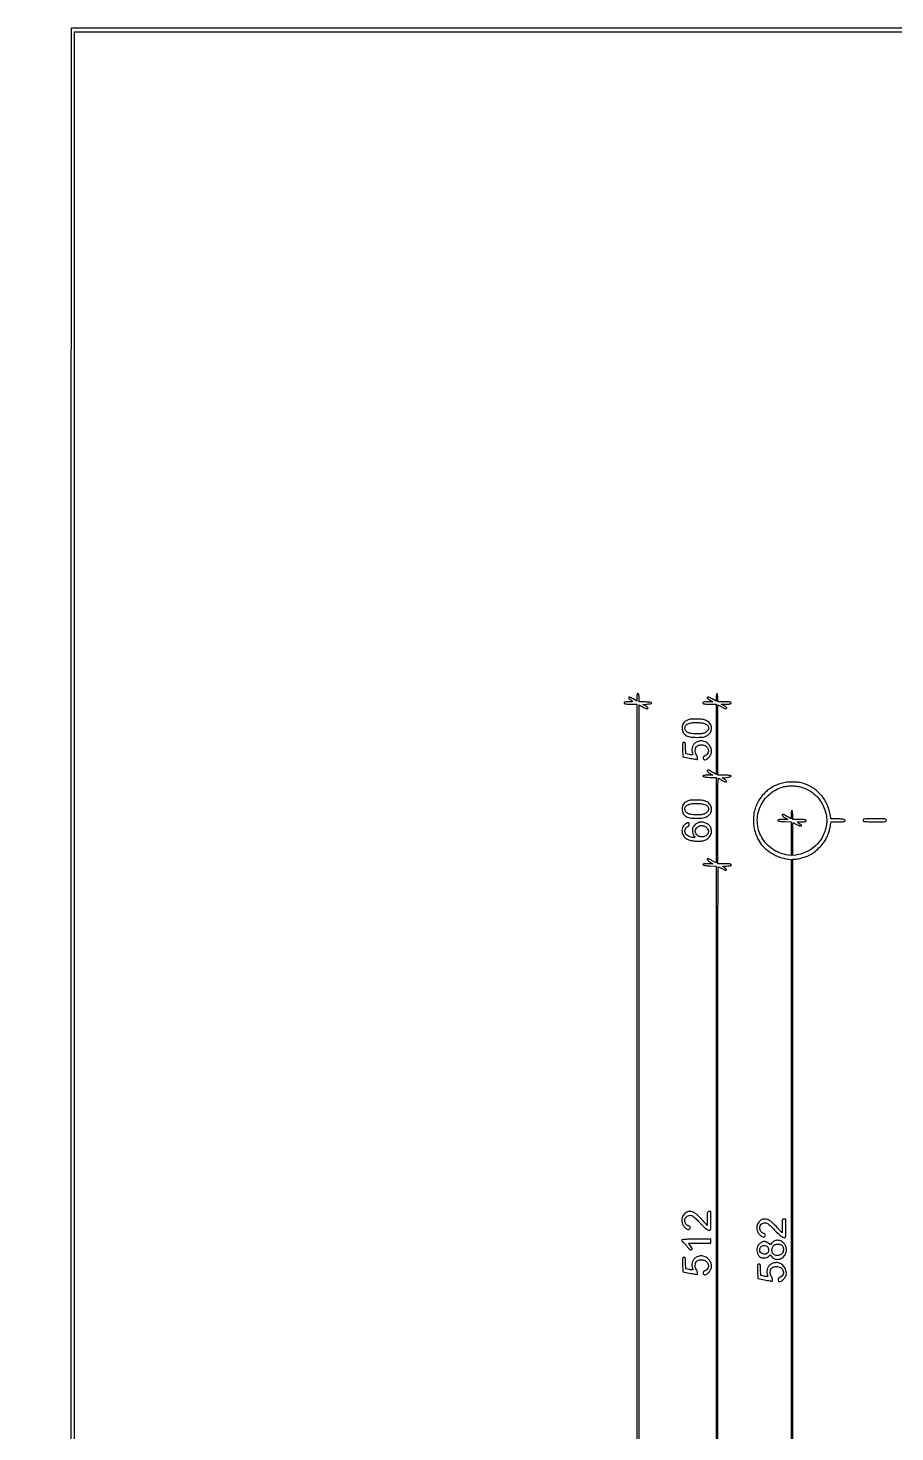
# Model space of a CAD drawing. Extents: x 0 to 836, y 5 to 589.
# Drawn here: x 0 to 97.8, y 430.3 to 588.7 of the extents above; entities that cross this region are included whole.
import ezdxf

# ---------------------------------------------------------------- set-up
doc = ezdxf.new("R2010")
doc.units = 0
doc.header["$MEASUREMENT"] = 0

msp = doc.modelspace()

# ---------------------------------------------------------------- linework, layer by layer
for points in [[(201.712326, 537.783562, -0.000001), (217.055896, 537.76491, -0.426088)], [(546.939, 229.3929, -0.000106), (546.943559, 250.949215, -0.000176), (546.957638, 269.095817, -0.000001), (546.976289, 285.583213, -0.415883)], [(836.0595, 588.6891), (420.497259, 588.710259, 0.000013), (261.145696, 588.714318, 0.000021), (126.989856, 588.708632), (4.934769, 588.698274, 0.19889), (4.878609, 588.675009, 0.198853), (4.855343, 588.618859), (4.83877, 516.273901, 0.000036), (4.826254, 436.744061, 0.000021), (4.8222, 342.282364), (4.8222, 95.946129), (4.469225, 95.920114, 0.031904), (4.160456, 95.877435, 0.315999), (4.075312, 95.787407, 0.415411), (4.137995, 95.703578, 0.035338), (4.43445, 95.6826), (4.8222, 95.6826), (4.8222, 50.2101), (4.8222, 4.7376), (420.462, 4.7376), (836.1018, 4.7376)], [(604.852986, 529.408162, -0.000002), (620.423836, 529.389509, -0.550615)], [(308.18842, 529.408162, -0.000002), (322.638019, 529.38951, -0.415836)], [(238.738155, 529.614638, -0.000002), (224.300981, 529.63329, -0.415836)], [(531.796111, 538.074638, -0.000002), (517.6951, 538.093291, -0.426056)], [(413.368417, 538.074638, -0.000002), (399.676779, 538.093291, -0.415815)], [(77.832, 409.041), (77.832, 451.55955, -0.00014), (77.836559, 467.861273, -0.000234), (77.850638, 481.579418, -0.000002), (77.869294, 494.031443, -0.550517), (77.89545, 494.047944, -0.005811), (77.937426, 494.027393, -0.000383), (78.05776, 493.966619, -0.000554), (78.201061, 493.893908, -0.000414), (78.358894, 493.813438, 0.018282), (78.516879, 493.739879, 0.027125), (78.660534, 493.68826, 0.025584), (78.777058, 493.659799, 0.248378), (78.824061, 493.674261, 0.275435), (78.837373, 493.726865, 0.127251), (78.799555, 493.789552, 0.04344), (78.690246, 493.879403, 0.006451), (78.452678, 494.037875, -0.140256), (78.410061, 494.086788, -0.462508), (78.425544, 494.120692, -0.061481), (78.536789, 494.137868, -0.005245), (78.82605, 494.143625, 0.010172), (79.093689, 494.15159, 0.04862), (79.244696, 494.173989, 0.108379), (79.325272, 494.213944, 0.22744), (79.3548, 494.2755, 0.273642), (79.316925, 494.339523, 0.084509), (79.20675, 494.377725, 0.035355), (78.996986, 494.3976, 0.005946), (78.5934, 494.4024), (77.832, 494.4024), (77.832, 499.2246, -0.001233), (77.836559, 501.073494, -0.002058), (77.850638, 502.629503, -0.000171), (77.869414, 504.019528, -0.422362), (77.89545, 504.04416, -0.10382), (77.935188, 504.034077, -0.007062), (78.039667, 503.98107, -0.009869), (78.163055, 503.913121, -0.007234), (78.2973, 503.833093, 0.012708), (78.434615, 503.753259, 0.015414), (78.567359, 503.685765, 0.01405), (78.681339, 503.636027, 0.095102), (78.74145, 503.624233, 0.186658), (78.822375, 503.655154, 0.336105), (78.834985, 503.721336, 0.111359), (78.752042, 503.823481, 0.034083), (78.58677, 503.936267), (78.326339, 504.0891), (78.812834, 504.1314, 0.018101), (79.008179, 504.155535, 0.029409), (79.171374, 504.191673, 0.030984), (79.292637, 504.234388, 0.21638), (79.334114, 504.27945, 0.394038), (79.310628, 504.330268, 0.06108), (79.193418, 504.362097, 0.029434), (78.976679, 504.380412, 0.006363), (78.60045, 504.3852), (77.832, 504.3852), (77.832, 508.369476), (77.832, 512.353752), (78.287824, 512.0965, 0.013839), (78.565463, 511.949788, 0.076968), (78.725798, 511.899343, 0.231469), (78.810485, 511.925887, 0.205869), (78.8472, 512.011279, 0.216432), (78.831162, 512.046594, 0.019681), (78.754008, 512.10884, 0.022693), (78.651487, 512.178097, 0.015755), (78.52995, 512.24724), (78.2127, 512.414722), (78.78375, 512.418461, 0.009031), (79.076142, 512.425658, 0.045588), (79.237852, 512.447423, 0.104163), (79.323625, 512.487017, 0.236978), (79.3548, 512.5491, 0.273642), (79.316925, 512.613123, 0.084509), (79.20675, 512.651325, 0.035355), (78.996986, 512.6712, 0.005946), (78.5934, 512.676), (77.832, 512.676), (77.832, 513.1413, 0.017105), (77.825896, 513.319666, 0.027868), (77.807149, 513.469918, 0.026982), (77.780481, 513.581891, 0.332234), (77.7474, 513.6066, 0.323995), (77.714406, 513.582713, 0.030733), (77.687651, 513.48052, 0.030109), (77.668908, 513.341913, 0.018556), (77.6628, 513.177391), (77.6628, 512.748182), (77.204023, 513.010668, 0.013632), (76.998985, 513.120672, 0.036849), (76.846407, 513.183657, 0.055394), (76.739662, 513.206091, 0.285851), (76.687952, 513.180448, 0.078544), (76.658345, 513.109793, 0.25054), (76.670634, 513.061852, 0.068732), (76.734338, 513.009098, 0.002883), (76.986, 512.855278), (77.2821, 512.676632), (76.71105, 512.676316, 0.008923), (76.417685, 512.670918, 0.04577), (76.256378, 512.650203, 0.10575), (76.171116, 512.611109, 0.236826), (76.14, 512.5491, 0.273642), (76.177875, 512.485077, 0.084509), (76.28805, 512.446875, 0.035355), (76.497814, 512.427, 0.005946), (76.9014, 512.4222), (77.6628, 512.4222), (77.6628, 508.4391), (77.6628, 504.456), (77.34555, 504.645639, -0.004855), (77.218196, 504.723454, -0.005537), (77.097883, 504.800446, -0.005042), (76.997216, 504.86791, -0.030884), (76.94793, 504.906339, 0.094374), (76.853816, 504.962219, 0.116251), (76.752678, 504.97402, 0.159083), (76.677833, 504.939619, 0.211125), (76.648428, 504.87165, 0.175744), (76.667867, 504.819337, 0.030637), (76.741962, 504.742149, 0.030019), (76.844457, 504.658489, 0.022931), (76.965678, 504.579295), (77.2821, 504.39269), (76.704, 504.388945, 0.009126), (76.427638, 504.382109, 0.039013), (76.264025, 504.36222, 0.08811), (76.178938, 504.328755, 0.348167), (76.160927, 504.27945, 0.245891), (76.211879, 504.230169, 0.029679), (76.36901, 504.193847, 0.024548), (76.600859, 504.166186, 0.009086), (76.929377, 504.149256), (77.6628, 504.124813), (77.6628, 499.305183), (77.6628, 494.485553), (77.21181, 494.740077, 0.005091), (76.877002, 494.924562, 0.060859), (76.73965, 494.978132, 0.280946), (76.675773, 494.95855, 0.183407), (76.6476, 494.884329, 0.174943), (76.66711, 494.830275, 0.032609), (76.740792, 494.752433, 0.031428), (76.843378, 494.668657, 0.024173), (76.96485, 494.590172), (77.2821, 494.406287), (76.704, 494.404343, 0.009076), (76.427268, 494.398389, 0.039044), (76.263786, 494.379055, 0.088698), (76.178935, 494.345881, 0.348407), (76.160927, 494.29665, 0.245891), (76.211879, 494.247369, 0.029679), (76.36901, 494.211047, 0.024548), (76.600859, 494.183386, 0.009086), (76.929377, 494.166456), (77.6628, 494.142013), (77.6628, 451.676106, -0.00014), (77.658241, 435.392546, -0.000234), (77.644162, 421.684687, -0.000002), (77.625507, 409.236574, -0.415775)], [(336.166934, 548.220763, -0.000002), (326.827688, 548.233536, -0.413812)], [(333.609652, 529.614638, -0.000003), (323.198363, 529.633296, -0.415688)], [(166.515549, 548.208, -0.000047), (132.813204, 548.211153, -0.000645)], [(697.188315, 5.1606), (351.216758, 5.1606), (5.2452, 5.1606), (5.2452, 50.4216), (5.2452, 95.6826), (5.8374, 95.6826, 0.008455), (6.143074, 95.687769, 0.044348), (6.30975, 95.708282, 0.103378), (6.397676, 95.747244, 0.241448), (6.4296, 95.8095, 0.241448), (6.397676, 95.871756, 0.103378), (6.30975, 95.910718, 0.044348), (6.143074, 95.931231, 0.008455), (5.8374, 95.9364), (5.2452, 95.9364), (5.2452, 342.1224), (5.2452, 588.3084), (420.2505, 588.3084), (835.2558, 588.3084)], [(68.949, 355.27803), (68.949, 512.339047), (69.400124, 512.084448, 0.016183), (69.668076, 511.944458, 0.07525), (69.83434, 511.893234, 0.20989), (69.924928, 511.917831, 0.226744), (69.9642, 511.999978, 0.223322), (69.950066, 512.030045, 0.016182), (69.875631, 512.087763, 0.020188), (69.778209, 512.152547, 0.013764), (69.662688, 512.218528), (69.361175, 512.3799), (69.875621, 512.4222, 0.015331), (70.340625, 512.474829, 0.595226), (70.369428, 512.552852, 0.196334), (70.218631, 512.628108, 0.0103), (69.668612, 512.658144), (68.949, 512.682587), (68.949, 513.144594, 0.012253), (68.943348, 513.375173, 0.054817), (68.922041, 513.508449, 0.118676), (68.882582, 513.579943, 0.210594), (68.8221, 513.6066, 0.199703), (68.762327, 513.581735, 0.122981), (68.722728, 513.515316, 0.059108), (68.701071, 513.392692, 0.014185), (68.6952, 513.185795), (68.6952, 512.76499), (68.274865, 513.012829, 0.013872), (68.079953, 513.120581, 0.043126), (67.941277, 513.177758, 0.0745), (67.846714, 513.192645, 0.261915), (67.794735, 513.163917, 0.15172), (67.783432, 513.120095, 0.099707), (67.796291, 513.069199, 0.082223), (67.831469, 513.018899, 0.063594), (67.883998, 512.977334, -0.006728), (68.188628, 512.788107, -0.342337), (68.210684, 512.726118, -0.315688), (68.15582, 512.68515, -0.006183), (67.78575, 512.678691, 0.010086), (67.51747, 512.671913, 0.048769), (67.366723, 512.650225, 0.109555), (67.286485, 512.610611, 0.227288), (67.257, 512.5491, 0.266366), (67.293479, 512.485483, 0.088943), (67.398, 512.447082, 0.037256), (67.597014, 512.427075, 0.00643), (67.9761, 512.4222), (68.6952, 512.4222), (68.6952, 424.07169)], [(86.292, 406.705194), (86.292, 450.807597), (86.292, 494.91), (86.528026, 494.91, 0.051988), (86.86003, 494.944614, 0.018085), (87.327376, 495.06093, 0.018261), (87.816779, 495.221275, 0.026508), (88.234267, 495.400813, 0.053117), (88.707942, 495.701275, 0.025109), (89.25188, 496.179902, 0.025026), (89.740324, 496.705332, 0.059), (90.033558, 497.1519, 0.019771), (90.209808, 497.542756, 0.01704), (90.364317, 497.966015, 0.01733), (90.486662, 498.389438, 0.023332), (90.565912, 498.78045), (90.621472, 499.14), (91.423939, 499.14, 0.004308), (91.894256, 499.144052, 0.042959), (92.090015, 499.164306, 0.15484), (92.174951, 499.210288, 0.243752), (92.198086, 499.28805, 0.199932), (92.146604, 499.366004, 0.095791), (92.034191, 499.413727, 0.039049), (91.822389, 499.441938, 0.005792), (91.391429, 499.460382), (90.613092, 499.484663), (90.560628, 499.798782, 0.061623), (90.17825, 501.086813, 0.07438), (89.508478, 502.154736, 0.076037), (88.569345, 502.96255, 0.06833), (87.397595, 503.488831, 0.048321), (86.82145, 503.599112, 0.028804), (86.123112, 503.62354, 0.028796), (85.426074, 503.567517, 0.048016), (84.8538, 503.431266, 0.0227), (84.346345, 503.231469, 0.030775), (83.909984, 503.003181, 0.031839), (83.516581, 502.729865, 0.027186), (83.138638, 502.394884, 0.079886), (82.313774, 501.26782, 0.08237), (81.894774, 499.950697, 0.080515), (81.918785, 498.543134, 0.071803), (82.380735, 497.15428, 0.073462), (82.901077, 496.411559, 0.051678), (83.676112, 495.745729, 0.050709), (84.590608, 495.239998, 0.062646), (85.526129, 494.972305), (86.1228, 494.879949), (86.1228, 450.792572), (86.1228, 406.705194)], [(77.841889, 210.212758, -0.000002), (77.851786, 217.49274, -0.413814)]]:
    msp.add_lwpolyline(points, format="xyb")
for points in [[(74.4057, 510.611547, 0.053672), (74.133215, 510.454471, 0.089458), (73.950864, 510.263453, 0.090403), (73.847922, 510.022281, 0.055837), (73.8135, 509.715, 0.10406), (73.914234, 509.236223, 0.148393), (74.195381, 508.908718, 0.105117), (74.694865, 508.72224, 0.03681), (75.4632, 508.665075, 0.014948), (76.002793, 508.680844, 0.05366), (76.342203, 508.737823, 0.072223), (76.606755, 508.855248, 0.044209), (76.878955, 509.062302, 0.140323), (77.101323, 509.42231, 0.124029), (77.113562, 509.864181, 0.116908), (76.912111, 510.27924, 0.115538), (76.545034, 510.561853, 0.076424), (76.119918, 510.681115, 0.024439), (75.463338, 510.728532, 0.024038), (74.809857, 510.712294, 0.085905)], [(76.498324, 510.168887, -0.152341), (76.746814, 509.925115, -0.193791), (76.781703, 509.608597, -0.158165), (76.581344, 509.307261, -0.101891), (76.203676, 509.116746, -0.056119), (75.756066, 509.048181, -0.030501), (75.19912, 509.059936, -0.02923), (74.67802, 509.133653, -0.110494), (74.378963, 509.266869, -0.135251), (74.151103, 509.558796, -0.203488), (74.153525, 509.877252, -0.162529), (74.397882, 510.149568, -0.086537), (74.8287, 510.304185, -0.038102), (75.253301, 510.344971, -0.025119), (75.743837, 510.32994, -0.02485), (76.19987, 510.270065, -0.073437)], [(75.394659, 508.105431, 0.079523), (75.150023, 507.896762, 0.078668), (74.981654, 507.621434, 0.080923), (74.909747, 507.314794, 0.091914), (74.944188, 507.015233, -0.012082), (74.976556, 506.899906, -0.018033), (74.998734, 506.797558, -0.01327), (75.011471, 506.713731, -0.231417), (75.002767, 506.688367, -0.216002), (74.976278, 506.678399, -0.008856), (74.872357, 506.68707, -0.014053), (74.746678, 506.703382, -0.009359), (74.603665, 506.728799), (74.2365, 506.801167), (74.211791, 507.454384, 0.006102), (74.192589, 507.838028, 0.056473), (74.163685, 508.001461, 0.165684), (74.109374, 508.078142, 0.157831), (74.018378, 508.1076, 0.181067), (73.927071, 508.073414, 0.171565), (73.878126, 507.986823, 0.047291), (73.862754, 507.795407, 0.003796), (73.873886, 507.2887), (73.8981, 506.469801), (74.6595, 506.320933, 0.000857), (74.955862, 506.263517, 0.001269), (75.215877, 506.214288, 0.000558), (75.438162, 506.173044, 0.025411), (75.48435, 506.166933, 0.400194), (75.540575, 506.212458, 0.06277), (75.541116, 506.369167, 0.052559), (75.497526, 506.557931, 0.079063), (75.418209, 506.70672, -0.10785), (75.321279, 506.91658, -0.063851), (75.296305, 507.192406, -0.065197), (75.341074, 507.45727, -0.13521), (75.452707, 507.632804, -0.121658), (75.763321, 507.799856, -0.104678), (76.134628, 507.815726, -0.104318), (76.48155, 507.679662, -0.119991), (76.723565, 507.420036, -0.119167), (76.787735, 507.191951, -0.10244), (76.74619, 506.945697, -0.099002), (76.608026, 506.729506, -0.103384), (76.399231, 506.58705, 0.036707), (76.282381, 506.528269, 0.117073), (76.220259, 506.467724, 0.134297), (76.196651, 506.390907, 0.05507), (76.205315, 506.281268, 0.175546), (76.2828, 506.150952, 0.22937), (76.415787, 506.118989, 0.113901), (76.604956, 506.208484, 0.037311), (76.833415, 506.418476, 0.067438), (77.021356, 506.682718, 0.081923), (77.116851, 506.970805, 0.082781), (77.114267, 507.27187, 0.070621), (77.015875, 507.574055, 0.094776), (76.717082, 507.971391, 0.105465), (76.30291, 508.212331, 0.109113), (75.838059, 508.258673, 0.107792)], [(87.319439, 503.034635, -0.066651), (88.295031, 502.583843, -0.068667), (89.106655, 501.895951, -0.068017), (89.707625, 501.007602, -0.063434), (90.065817, 499.969516, -0.032198), (90.134375, 499.487167, -0.038588), (90.134226, 499.028651, -0.037004), (90.062722, 498.560095, -0.026016), (89.916593, 498.04696, -0.068631), (89.421982, 497.064753, -0.070414), (88.683543, 496.262728, -0.069438), (87.74164, 495.6886, -0.063885), (86.65155, 495.373777), (86.292, 495.318128), (86.292, 497.193814, -0.003172), (86.29655, 497.910993, -0.005419), (86.310638, 498.509659, -0.001306), (86.329658, 499.023751, -0.538173), (86.35545, 499.039344, -0.005811), (86.397426, 499.018793, -0.000383), (86.51776, 498.958019, -0.000554), (86.661061, 498.885308, -0.000414), (86.818894, 498.804838, 0.035984), (87.077278, 498.695479, 0.100963), (87.271206, 498.670678, 0.569766), (87.300155, 498.728965, 0.111292), (87.194122, 498.832672, -0.006043), (86.883207, 499.029652, -0.33335), (86.860838, 499.090846, -0.322883), (86.913396, 499.131058, -0.005843), (87.28605, 499.137309, 0.010086), (87.55433, 499.144087, 0.048769), (87.705077, 499.165775, 0.109555), (87.785315, 499.205389, 0.227288), (87.8148, 499.2669, 0.273642), (87.776925, 499.330923, 0.084509), (87.66675, 499.369125, 0.035355), (87.456986, 499.389, 0.005946), (87.0534, 499.3938), (86.292, 499.3938), (86.292, 499.9014, 0.015416), (86.285957, 500.09736, 0.025878), (86.267325, 500.26095, 0.024068), (86.240818, 500.383347, 0.339565), (86.2074, 500.409, 0.332386), (86.174317, 500.384276, 0.026913), (86.147651, 500.272106, 0.027826), (86.128903, 500.12162, 0.017078), (86.1228, 499.942977), (86.1228, 499.476953), (85.67181, 499.731477, 0.005105), (85.339171, 499.914754, 0.05887), (85.200686, 499.969391, 0.273209), (85.136567, 499.951284, 0.194915), (85.108428, 499.88025, 0.175744), (85.127867, 499.827937, 0.030637), (85.201962, 499.750749, 0.030019), (85.304457, 499.667089, 0.022931), (85.425678, 499.587895), (85.7421, 499.40129), (85.164, 499.397545, 0.009126), (84.887638, 499.390709, 0.039013), (84.724025, 499.37082, 0.08811), (84.638938, 499.337355, 0.348167), (84.620927, 499.28805, 0.245891), (84.671879, 499.238769, 0.029679), (84.82901, 499.202447, 0.024548), (85.060859, 499.174786, 0.009086), (85.389377, 499.157856), (86.1228, 499.133413), (86.1228, 497.22577), (86.1228, 495.318128), (85.76325, 495.373777, -0.050477), (84.905003, 495.596974, -0.052902), (84.123217, 495.985282, -0.053654), (83.449814, 496.523086, -0.054847), (82.911848, 497.188203, -0.11605), (82.319352, 498.866096, -0.116759), (82.539112, 500.6281, -0.115479), (83.529763, 502.118973, -0.111687), (85.090485, 503.037454, -0.044384), (85.609812, 503.153998, -0.03334), (86.194512, 503.192287, -0.033111), (86.784377, 503.152433, -0.041544)], [(74.4057, 501.474747, 0.053672), (74.133215, 501.317671, 0.089458), (73.950864, 501.126653, 0.090403), (73.847922, 500.885481, 0.055837), (73.8135, 500.5782, 0.10406), (73.914234, 500.099423, 0.148393), (74.195381, 499.771918, 0.105117), (74.694865, 499.58544, 0.03681), (75.4632, 499.528275, 0.014948), (76.002793, 499.544044, 0.05366), (76.342203, 499.601023, 0.072223), (76.606755, 499.718448, 0.044209), (76.878955, 499.925502, 0.140323), (77.101323, 500.28551, 0.124029), (77.113562, 500.727381, 0.116908), (76.912111, 501.14244, 0.115538), (76.545034, 501.425053, 0.076424), (76.119918, 501.544315, 0.024439), (75.463338, 501.591732, 0.024038), (74.809857, 501.575494, 0.085905)], [(76.498324, 501.032087, -0.152341), (76.746814, 500.788315, -0.193791), (76.781703, 500.471797, -0.158165), (76.581344, 500.170461, -0.101891), (76.203676, 499.979946, -0.056119), (75.756066, 499.911381, -0.030501), (75.19912, 499.923136, -0.02923), (74.67802, 499.996853, -0.110494), (74.378963, 500.130069, -0.135251), (74.151103, 500.421996, -0.203488), (74.153525, 500.740452, -0.162529), (74.397882, 501.012768, -0.086537), (74.8287, 501.167385, -0.038102), (75.253301, 501.208171, -0.025119), (75.743837, 501.19314, -0.02485), (76.19987, 501.133265, -0.073437)], [(75.660564, 499.043801, 0.055757), (75.541535, 498.996042, 0.028701), (75.404486, 498.911949, 0.028124), (75.271814, 498.808133, 0.037788), (75.165057, 498.699144, 0.029405), (75.047021, 498.540845, 0.074549), (74.986961, 498.41095, 0.072535), (74.966757, 498.267016, 0.026727), (74.978837, 498.061812, 0.031012), (75.005703, 497.90919, 0.027174), (75.05211, 497.75401, 0.028137), (75.109662, 497.618333, 0.069644), (75.170207, 497.529167, -0.010125), (75.264195, 497.420987, -0.29066), (75.268743, 497.386015, -0.281034), (75.238941, 497.366214, -0.009632), (75.092895, 497.3634, -0.06538), (74.822344, 497.398929, -0.050678), (74.544262, 497.504368, -0.053033), (74.312039, 497.653102, -0.117448), (74.183652, 497.818066, -0.088801), (74.128087, 498.035324, -0.091593), (74.152318, 498.255883, -0.097345), (74.251016, 498.442638, -0.116273), (74.408034, 498.564257, 0.05591), (74.498824, 498.618584, 0.077484), (74.564425, 498.686889, 0.081855), (74.603716, 498.768813, 0.071083), (74.6172, 498.863181, 0.033646), (74.609949, 498.970815, 0.197222), (74.582167, 499.018893, 0.203472), (74.529241, 499.03274, 0.035991), (74.42685, 499.010111, 0.166211), (73.978801, 498.69101, 0.151956), (73.79954, 498.151724, 0.141227), (73.953658, 497.575375, 0.139974), (74.391259, 497.16708, 0.068762), (74.770045, 497.035082, 0.030667), (75.294477, 496.962946, 0.030666), (75.834729, 496.955346, 0.056497), (76.268104, 497.025337, 0.094057), (76.706697, 497.242941, 0.109336), (77.007859, 497.596979, 0.113597), (77.124429, 498.033696, 0.108016), (77.041814, 498.486205, 0.11261), (76.829683, 498.783311, 0.085907), (76.489027, 498.994556, 0.080936), (76.077123, 499.087602, 0.082894)], [(94.3008, 499.422, 0.077955), (94.279162, 499.392311, 0.038133), (94.260967, 499.349032, 0.036641), (94.248558, 499.300126, 0.043841), (94.2444, 499.2528, 0.35812), (94.292798, 499.193894, 0.027363), (94.511419, 499.162969, 0.018048), (94.880604, 499.144599, 0.003406), (95.5557, 499.14, 0.00213), (96.385026, 499.143532, 0.02996), (96.681937, 499.163879, 0.116079), (96.816431, 499.214418, 0.250083), (96.867, 499.3092, 0.243639), (96.818059, 499.403675, 0.120793), (96.688987, 499.454398, 0.031262), (96.403783, 499.474831, 0.002254), (95.6121, 499.4784, 0.004201), (95.127033, 499.474325, 0.006546), (94.709259, 499.461833, 0.002389), (94.351885, 499.44475, 0.185292)], [(76.341568, 498.636176, -0.085784), (76.541797, 498.517653, -0.082624), (76.693681, 498.337441, -0.086689), (76.773851, 498.126043, -0.109293), (76.76797, 497.9174, -0.16313), (76.574444, 497.615018, -0.119704), (76.211558, 497.444269, -0.116706), (75.80322, 497.456866, -0.150427), (75.48726, 497.655758, -0.088728), (75.332634, 497.917633, -0.138217), (75.311387, 498.177153, -0.134064), (75.429182, 498.415176, -0.081178), (75.6747, 498.614819, -0.05298), (75.830425, 498.683401, -0.069353), (75.983511, 498.709758, -0.063219), (76.148664, 498.694145, -0.035715)], [(74.107425, 454.90504, 0.051153), (73.927516, 454.684004, 0.072988), (73.820998, 454.454927, 0.071635), (73.783622, 454.201632, 0.047266), (73.810411, 453.908015, 0.082624), (73.913385, 453.626195, 0.062291), (74.11054, 453.361181, 0.06701), (74.344186, 453.174953, 0.171701), (74.553199, 453.132794, 0.154891), (74.693699, 453.200384, 0.205775), (74.749484, 453.329021, 0.206634), (74.694477, 453.457604, 0.155718), (74.554494, 453.525236, -0.120035), (74.386641, 453.592289, -0.083756), (74.241952, 453.73718, -0.077229), (74.143489, 453.934217, -0.077472), (74.1096, 454.151624, -0.10504), (74.156302, 454.371479, -0.10037), (74.288721, 454.557476, -0.097017), (74.487517, 454.681725, -0.091225), (74.72295, 454.725354, -0.091469), (74.897218, 454.693436, -0.068605), (75.068692, 454.599633, -0.035955), (75.289973, 454.409649, -0.006703), (75.665152, 454.027404, 0.00777), (76.144629, 453.540974, 0.027056), (76.475318, 453.249203, 0.042437), (76.724658, 453.084401, 0.124499), (76.92255, 453.033557, 0.266285), (77.002322, 453.078886, 0.098923), (77.0465, 453.205233, 0.031549), (77.06655, 453.468222, 0.003254), (77.0706, 454.0905), (77.0706, 455.148), (76.8591, 455.148, 0.107498), (76.736343, 455.121299, 0.221958), (76.674059, 455.04819, 0.062393), (76.649931, 454.881975, 0.003589), (76.643549, 454.36545), (76.639497, 453.5829), (76.065693, 454.202069, 0.011982), (75.591865, 454.689399, 0.044714), (75.261388, 454.96, 0.070874), (74.976818, 455.099304, 0.078159), (74.674142, 455.147443, 0.038885), (74.505898, 455.13463, 0.062693), (74.367932, 455.095113, 0.060899), (74.241328, 455.021641, 0.034494)], [(82.567425, 454.05904, 0.051153), (82.387516, 453.838004, 0.072988), (82.280998, 453.608927, 0.071635), (82.243622, 453.355632, 0.047266), (82.270411, 453.062015, 0.082624), (82.373385, 452.780195, 0.062291), (82.57054, 452.515181, 0.06701), (82.804186, 452.328953, 0.171701), (83.013199, 452.286794, 0.154891), (83.153699, 452.354384, 0.205775), (83.209484, 452.483021, 0.206634), (83.154477, 452.611604, 0.155718), (83.014494, 452.679236, -0.120035), (82.846641, 452.746289, -0.083756), (82.701952, 452.89118, -0.077229), (82.603489, 453.088217, -0.077472), (82.5696, 453.305624, -0.10504), (82.616302, 453.525479, -0.10037), (82.748721, 453.711476, -0.097017), (82.947517, 453.835725, -0.091225), (83.18295, 453.879354, -0.091469), (83.357218, 453.847436, -0.068605), (83.528692, 453.753633, -0.035955), (83.749973, 453.563649, -0.006703), (84.125152, 453.181404, 0.00777), (84.604629, 452.694974, 0.027056), (84.935318, 452.403203, 0.042437), (85.184658, 452.238401, 0.124499), (85.38255, 452.187557, 0.266285), (85.462322, 452.232886, 0.098923), (85.5065, 452.359233, 0.031549), (85.52655, 452.622222, 0.003254), (85.5306, 453.2445), (85.5306, 454.302), (85.3191, 454.302, 0.107498), (85.196343, 454.275299, 0.221958), (85.134059, 454.20219, 0.062393), (85.109931, 454.035975, 0.003589), (85.103549, 453.51945), (85.099497, 452.7369), (84.525693, 453.356069, 0.011982), (84.051865, 453.843399, 0.044714), (83.721388, 454.114, 0.070874), (83.436818, 454.253304, 0.078159), (83.134142, 454.301443, 0.038885), (82.965898, 454.28863, 0.062693), (82.827932, 454.249113, 0.060899), (82.701328, 454.175641, 0.034494)], [(73.7712, 451.893877, 0.110466), (73.783263, 451.839942, 0.05568), (73.819965, 451.780257, 0.051341), (73.873712, 451.72429, 0.052961), (73.937209, 451.681108, -0.067746), (74.018038, 451.622584, -0.017359), (74.131137, 451.506903, -0.017357), (74.252141, 451.364602, -0.016837), (74.364273, 451.212831, 0.023326), (74.482564, 451.056996, 0.036879), (74.599244, 450.936581, 0.043967), (74.705708, 450.85739, 0.138798), (74.790464, 450.8334, 0.101146), (74.906399, 450.857095, 0.326928), (74.944212, 450.920807, 0.112736), (74.903982, 451.041864, 0.012718), (74.74665, 451.286894), (74.537699, 451.5948), (75.80415, 451.5948), (77.0706, 451.5948), (77.0706, 451.8063), (77.0706, 452.0178), (75.4209, 452.0178, 0.002317), (74.513688, 452.013597, 0.016429), (74.073904, 451.995061, 0.029197), (73.827361, 451.961987, 0.359108)], [(84.2616, 451.842689, 0.040601), (84.170562, 451.796659, 0.025244), (84.071717, 451.72907, 0.025261), (83.980341, 451.651988, 0.041172), (83.912189, 451.576934), (83.774278, 451.397369), (83.54123, 451.580685, 0.041994), (83.434707, 451.650868, 0.031509), (83.307344, 451.710151, 0.032216), (83.179453, 451.750869, 0.061032), (83.072282, 451.764, 0.115061), (82.82508, 451.70635, 0.06786), (82.572523, 451.535878, 0.066547), (82.369517, 451.299048, 0.097887), (82.267996, 451.045314, 0.070335), (82.255378, 450.765133, 0.054064), (82.317326, 450.464867, 0.056256), (82.436577, 450.200583, 0.106277), (82.594898, 450.029962, 0.09583), (82.818462, 449.930142, 0.070962), (83.088783, 449.906517, 0.07178), (83.351663, 449.95921, 0.103631), (83.553426, 450.082265), (83.744457, 450.261729), (83.939711, 450.034733, 0.147366), (84.332431, 449.784226, 0.137488), (84.809935, 449.783311, 0.126484), (85.24825, 450.036011, 0.115756), (85.527991, 450.476608, 0.020624), (85.591349, 450.68589, 0.063266), (85.609983, 450.832565, 0.063773), (85.591281, 450.978599, 0.0212), (85.527991, 451.185286, 0.090468), (85.321312, 451.546275, 0.0982), (85.005482, 451.798863, 0.103829), (84.63235, 451.902897, 0.113473)], [(75.394659, 449.985231, 0.079523), (75.150023, 449.776562, 0.078668), (74.981654, 449.501234, 0.080923), (74.909747, 449.194594, 0.091914), (74.944188, 448.895033, -0.012082), (74.976556, 448.779706, -0.018033), (74.998734, 448.677358, -0.01327), (75.011471, 448.593531, -0.231417), (75.002767, 448.568167, -0.216002), (74.976278, 448.558199, -0.008856), (74.872357, 448.56687, -0.014053), (74.746678, 448.583182, -0.009359), (74.603665, 448.608599), (74.2365, 448.680967), (74.211791, 449.334184, 0.006102), (74.192589, 449.717828, 0.056473), (74.163685, 449.881261, 0.165684), (74.109374, 449.957942, 0.157831), (74.018378, 449.9874, 0.181067), (73.927071, 449.953214, 0.171565), (73.878126, 449.866623, 0.047291), (73.862754, 449.675207, 0.003796), (73.873886, 449.1685), (73.8981, 448.349601), (74.6595, 448.200733, 0.000857), (74.955862, 448.143317, 0.001269), (75.215877, 448.094088, 0.000558), (75.438162, 448.052844, 0.025411), (75.48435, 448.046733, 0.400194), (75.540575, 448.092258, 0.06277), (75.541116, 448.248967, 0.052559), (75.497526, 448.437731, 0.079063), (75.418209, 448.58652, -0.10785), (75.321279, 448.79638, -0.063851), (75.296305, 449.072206, -0.065197), (75.341074, 449.33707, -0.13521), (75.452707, 449.512604, -0.121658), (75.763321, 449.679656, -0.104678), (76.134628, 449.695526, -0.104318), (76.48155, 449.559462, -0.119991), (76.723565, 449.299836, -0.119167), (76.787735, 449.071751, -0.10244), (76.74619, 448.825497, -0.099002), (76.608026, 448.609306, -0.103384), (76.399231, 448.46685, 0.036707), (76.282381, 448.408069, 0.117073), (76.220259, 448.347524, 0.134297), (76.196651, 448.270707, 0.05507), (76.205315, 448.161068, 0.175546), (76.2828, 448.030752, 0.22937), (76.415787, 447.998789, 0.113901), (76.604956, 448.088284, 0.037311), (76.833415, 448.298276, 0.067438), (77.021356, 448.562518, 0.081923), (77.116851, 448.850605, 0.082781), (77.114267, 449.15167, 0.070621), (77.015875, 449.453855, 0.094776), (76.717082, 449.851191, 0.105465), (76.30291, 450.092131, 0.109113), (75.838059, 450.138473, 0.107792)], [(83.430089, 451.200988, -0.118575), (83.537543, 451.043647, -0.083649), (83.579464, 450.832765, -0.083894), (83.549952, 450.620391, -0.12056), (83.451857, 450.458743, -0.162803), (83.205376, 450.335817, -0.124244), (82.90368, 450.368335, -0.128391), (82.660581, 450.538232, -0.178211), (82.5696, 450.785388, -0.135448), (82.651598, 451.082528, -0.146623), (82.872656, 451.284825, -0.151685), (83.162409, 451.32828, -0.146881)], [(85.072949, 451.334652, -0.123536), (85.183204, 451.184146, -0.07207), (85.237236, 450.965746, -0.067321), (85.228581, 450.724091, -0.076904), (85.155055, 450.504969, -0.161215), (84.892029, 450.24794, -0.139327), (84.510498, 450.179571, -0.141499), (84.154348, 450.322106, -0.167303), (83.95726, 450.624612, -0.094967), (83.944997, 450.841268, -0.066413), (84.009339, 451.077928, -0.067639), (84.131353, 451.284671, -0.109922), (84.288772, 451.412908, -0.091528), (84.466435, 451.464397, -0.049791), (84.69439, 451.464405, -0.049978), (84.915817, 451.419672, -0.098697)], [(83.854659, 449.223831, 0.079523), (83.610023, 449.015162, 0.078668), (83.441654, 448.739834, 0.080923), (83.369747, 448.433194, 0.091914), (83.404188, 448.133633, -0.012082), (83.436556, 448.018306, -0.018033), (83.458734, 447.915958, -0.01327), (83.471471, 447.832131, -0.231417), (83.462767, 447.806767, -0.216002), (83.436278, 447.796799, -0.008856), (83.332357, 447.80547, -0.014053), (83.206678, 447.821782, -0.009359), (83.063665, 447.847199), (82.6965, 447.919567), (82.671791, 448.572784, 0.006102), (82.652589, 448.956428, 0.056473), (82.623685, 449.119861, 0.165684), (82.569374, 449.196542, 0.157831), (82.478378, 449.226, 0.181067), (82.387071, 449.191814, 0.171565), (82.338126, 449.105223, 0.047291), (82.322754, 448.913807, 0.003796), (82.333886, 448.4071), (82.3581, 447.588201), (83.1195, 447.439333, 0.000857), (83.415862, 447.381917, 0.001269), (83.675877, 447.332688, 0.000558), (83.898162, 447.291444, 0.025411), (83.94435, 447.285333, 0.400194), (84.000575, 447.330858, 0.06277), (84.001116, 447.487567, 0.052559), (83.957526, 447.676331, 0.079063), (83.878209, 447.82512, -0.10785), (83.781279, 448.03498, -0.063851), (83.756305, 448.310806, -0.065197), (83.801074, 448.57567, -0.13521), (83.912707, 448.751204, -0.121658), (84.223321, 448.918256, -0.104678), (84.594628, 448.934126, -0.104318), (84.94155, 448.798062, -0.119991), (85.183565, 448.538436, -0.119167), (85.247735, 448.310351, -0.10244), (85.20619, 448.064097, -0.099002), (85.068026, 447.847906, -0.103384), (84.859231, 447.70545, 0.036707), (84.742381, 447.646669, 0.117073), (84.680259, 447.586124, 0.134297), (84.656651, 447.509307, 0.05507), (84.665315, 447.399668, 0.175546), (84.7428, 447.269352, 0.22937), (84.875787, 447.237389, 0.113901), (85.064956, 447.326884, 0.037311), (85.293415, 447.536876, 0.067438), (85.481356, 447.801118, 0.081923), (85.576851, 448.089205, 0.082781), (85.574267, 448.39027, 0.070621), (85.475875, 448.692455, 0.094776), (85.177082, 449.089791, 0.105465), (84.76291, 449.330731, 0.109113), (84.298059, 449.377073, 0.107792)]]:
    msp.add_lwpolyline(points, format="xyb", close=True)

doc.saveas('drawing.dxf')
